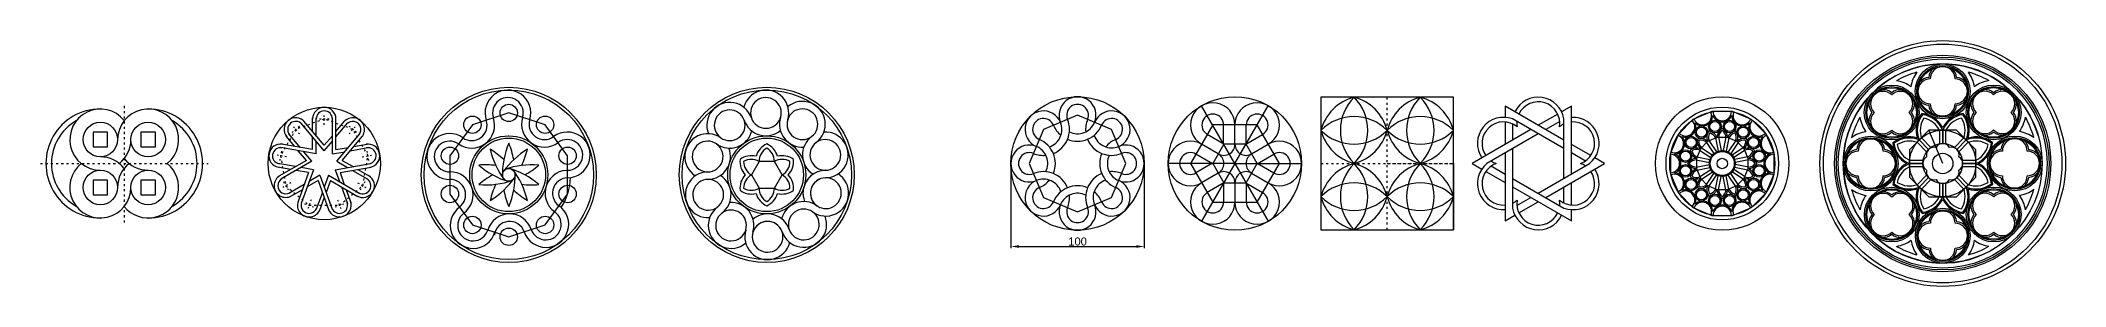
# Model space of a CAD drawing. Header units: millimetres. Extents: x 972 to 6943, y 1448 to 1632.
# Drawn here: x 5424 to 6943, y 1448 to 1632 of the extents above; entities that cross this region are included whole.
import ezdxf

# ---------------------------------------------------------------- set-up
doc = ezdxf.new("R2010")
doc.units = ezdxf.units.MM
doc.linetypes.add('ACAD_ISO03W100', pattern=[30, 12, -18])
doc.layers.add('contornos', color=7, linetype='Continuous', lineweight=30)
for name, color, linetype in [('cotas', 7, 'Continuous'), ('ejes', 7, 'ACAD_ISO03W100'), ('lineasAux', 7, 'Continuous')]:
    doc.layers.add(name, color=color, linetype=linetype)
doc.styles.get("Standard").update_dxf_attribs({"font": 'ARIAL.TTF'})
doc.dimstyles.new('Copia de ISO-25', dxfattribs={"dimtxt": 6, "dimasz": 6, "dimexe": 1.25, "dimexo": 0.625, "dimtad": 1, "dimtxsty": 'Standard', "dimcen": 6, "dimadec": 0, "dimazin": 0, "dimtfac": 1, "dimtmove": 0, "dimatfit": 3, "dimfxl": 1, "dimarcsym": 0})

# ---------------------------------------------------------------- blocks, each defined once
blk = doc.blocks.new('*D190')
at = {"layer": 'cotas', "color": 0, "lineweight": -2, "ltscale": 0.13}
for p, q in [((6151.8, 1539.4), (6151.8, 1476.7)), ((6251.8, 1539.4), (6251.8, 1476.7)), ((6157.8, 1477.9), (6245.8, 1477.9))]:
    blk.add_line(p, q, dxfattribs=at)
at = {"layer": 'cotas', "color": 0, "ltscale": 0.13}
for points in [[(6157.8, 1478.9), (6157.8, 1476.9), (6151.8, 1477.9)], [(6245.8, 1478.9), (6245.8, 1476.9), (6251.8, 1477.9)]]:
    blk.add_solid(points, dxfattribs=at)
at = {"layer": 'Defpoints', "color": 0, "ltscale": 0.13}
for p in [(6151.8, 1540.1), (6251.8, 1540.1), (6251.8, 1477.9)]:
    blk.add_point(p, dxfattribs=at)
at = {"layer": 'cotas', "color": 0, "ltscale": 0.13, "insert": (6201.8, 1481.6), "char_height": 6, "attachment_point": 5}
blk.add_mtext('100', dxfattribs=at)

msp = doc.modelspace()

# ---------------------------------------------------------------- linework, layer by layer
at = {"layer": 'contornos', "ltscale": 0.13}
for p, q in [((5636.874, 1549.498), (5619.533, 1570.164)), ((5636.874, 1553.682), (5621.594, 1571.893)), ((5628.123, 1564.112), (5628.123, 1574.27)), ((5630.812, 1560.907), (5630.812, 1574.27)), ((5642.937, 1547.291), (5642.937, 1574.27)), ((5645.626, 1550.497), (5645.626, 1574.27)), ((5645.626, 1564.112), (5652.155, 1571.893)), ((5645.626, 1559.928), (5654.216, 1570.164)), ((6311.304, 1554.501), (6311.304, 1568.934)), ((6319.833, 1554.501), (6319.833, 1568.934)), ((6328.363, 1554.501), (6328.363, 1568.934)), ((5630.812, 1547.291), (5604.244, 1551.976)), ((5628.123, 1550.497), (5604.711, 1554.625)), ((5614.714, 1552.861), (5608.185, 1560.642)), ((5618.835, 1552.134), (5610.245, 1562.371)), ((5623.466, 1542.431), (5617.404, 1549.656)), ((5628.123, 1550.497), (5628.123, 1559.928)), ((5630.812, 1547.291), (5630.812, 1556.722)), ((5636.874, 1553.682), (5642.937, 1560.907)), ((5636.874, 1549.498), (5642.937, 1556.722)), ((5645.626, 1550.497), (5654.914, 1552.134)), ((5646.162, 1541.704), (5663.503, 1562.371)), ((5650.283, 1542.431), (5665.564, 1560.642)), ((5656.345, 1549.656), (5669.505, 1551.976)), ((5659.035, 1552.861), (5669.038, 1554.625)), ((6307.333, 1547.284), (6294.833, 1554.501)), ((6311.598, 1554.671), (6299.098, 1561.887)), ((6328.069, 1554.671), (6340.569, 1561.887)), ((6332.333, 1547.284), (6344.833, 1554.501)), ((6668.215, 1550.117), (6676.659, 1544.476)), ((6669.488, 1552.023), (6677.932, 1546.381)), ((6673.364, 1555.898), (6679.005, 1547.454)), ((6675.269, 1557.171), (6680.91, 1548.727)), ((6680.332, 1559.268), (6682.313, 1549.308)), ((6682.579, 1559.715), (6684.56, 1549.755)), ((6688.059, 1559.715), (6686.078, 1549.755)), ((6690.307, 1559.268), (6688.326, 1549.308)), ((6695.37, 1557.171), (6689.728, 1548.727)), ((6697.275, 1555.898), (6691.633, 1547.454)), ((6701.15, 1552.023), (6692.707, 1546.381)), ((6702.423, 1550.117), (6693.98, 1544.476)), ((5611.675, 1535.623), (5601.671, 1537.387)), ((5615.298, 1537.716), (5602.138, 1540.036)), ((5623.466, 1542.431), (5602.878, 1530.545)), ((5627.587, 1541.704), (5604.223, 1528.215)), ((5625.083, 1533.259), (5615.796, 1534.897)), ((5628.707, 1535.351), (5619.419, 1536.989)), ((5628.707, 1535.351), (5619.48, 1510)), ((5627.587, 1541.704), (5621.525, 1548.929)), ((5642.937, 1547.291), (5652.224, 1548.929)), ((5645.042, 1535.351), (5671.61, 1540.036)), ((5645.042, 1535.351), (5648.267, 1526.489)), ((5646.162, 1541.704), (5654.329, 1536.989)), ((5648.666, 1533.259), (5672.077, 1537.387)), ((5650.283, 1542.431), (5658.45, 1537.716)), ((5657.953, 1534.897), (5669.526, 1528.215)), ((5662.074, 1535.623), (5670.871, 1530.545)), ((6303.069, 1539.897), (6290.569, 1547.114)), ((6303.069, 1540.237), (6290.569, 1533.02)), ((6336.598, 1539.897), (6349.098, 1547.114)), ((6336.598, 1540.237), (6349.098, 1533.02)), ((6483.656, 1540.067), (6483.656, 1490.401)), ((6665.671, 1542.807), (6675.631, 1540.826)), ((6665.671, 1537.327), (6675.631, 1539.308)), ((6666.118, 1545.054), (6676.078, 1543.073)), ((6666.118, 1535.079), (6676.078, 1537.06)), ((6668.215, 1530.016), (6676.659, 1535.658)), ((6702.423, 1530.016), (6693.98, 1535.658)), ((6704.52, 1545.054), (6694.561, 1543.073)), ((6704.52, 1535.079), (6694.561, 1537.06)), ((6704.967, 1542.807), (6695.008, 1540.826)), ((6704.967, 1537.327), (6695.008, 1539.308)), ((5621.858, 1524.397), (5610.285, 1517.715)), ((5620.426, 1520.465), (5611.63, 1515.386)), ((5625.083, 1533.259), (5616.952, 1510.92)), ((5632.218, 1527.272), (5624.05, 1522.557)), ((5633.649, 1531.205), (5625.481, 1526.489)), ((5632.218, 1527.272), (5640.348, 1504.933)), ((5633.649, 1531.205), (5642.876, 1505.853)), ((5640.1, 1531.205), (5636.874, 1522.342)), ((5641.531, 1527.272), (5638.306, 1518.41)), ((5640.1, 1531.205), (5663.464, 1517.715)), ((5641.531, 1527.272), (5662.119, 1515.386)), ((5648.666, 1533.259), (5651.891, 1524.397)), ((5649.699, 1522.557), (5654.269, 1510)), ((5653.323, 1520.465), (5656.797, 1510.92)), ((6307.333, 1532.85), (6294.833, 1525.633)), ((6307.333, 1532.85), (6294.833, 1525.633)), ((6311.598, 1525.463), (6299.098, 1518.246)), ((6311.304, 1525.633), (6311.304, 1511.199)), ((6319.833, 1525.633), (6319.833, 1511.199)), ((6328.069, 1525.463), (6340.569, 1518.246)), ((6328.363, 1525.633), (6328.363, 1511.199)), ((6332.333, 1532.85), (6344.833, 1525.633)), ((6669.488, 1528.111), (6677.932, 1533.753)), ((6673.364, 1524.236), (6679.005, 1532.679)), ((6675.269, 1522.963), (6680.91, 1531.406)), ((6680.332, 1520.866), (6682.313, 1530.825)), ((6682.579, 1520.419), (6684.56, 1530.378)), ((6688.059, 1520.419), (6686.078, 1530.378)), ((6690.307, 1520.866), (6688.326, 1530.825)), ((6695.37, 1522.963), (6689.728, 1531.406)), ((6697.275, 1524.236), (6691.633, 1532.679)), ((6701.15, 1528.111), (6692.707, 1533.753)), ((5635.443, 1518.41), (5630.873, 1505.853)), ((5636.874, 1514.478), (5633.4, 1504.933))]:
    msp.add_line(p, q, dxfattribs=at)
for points in [[(6483.656, 1490.401), (6483.656, 1589.732), (6384.325, 1589.732), (6384.325, 1490.401)], [(5474.369, 1552.56), (5474.369, 1563.418), (5463.51, 1563.418), (5463.51, 1552.56)], [(5510.213, 1552.56), (5510.213, 1563.418), (5499.355, 1563.418), (5499.355, 1552.56)], [(5957.144, 1531.556), (5962.924, 1521.545), (5974.483, 1521.545), (5980.263, 1531.556), (5974.483, 1541.567), (5962.924, 1541.567)], [(5474.369, 1516.715), (5474.369, 1527.574), (5463.51, 1527.574), (5463.51, 1516.715)], [(5510.213, 1516.715), (5510.213, 1527.574), (5499.355, 1527.574), (5499.355, 1516.715)]]:
    msp.add_lwpolyline(points, close=True, dxfattribs=at)
for points in [[(6566.579, 1557.629), (6522.5, 1583.078), (6522.5, 1574.61)], [(6572.165, 1532.18), (6572.165, 1583.078), (6564.832, 1578.844)], [(6541.746, 1565.516), (6497.667, 1540.067), (6505, 1535.833)], [(6522.5, 1571.171), (6522.5, 1554.404)], [(6566.579, 1551.179), (6528.086, 1573.402)], [(6528.086, 1569.68), (6528.086, 1557.629)], [(6561.853, 1577.124), (6547.332, 1568.741)], [(6563.354, 1571.541), (6552.919, 1565.516)], [(6566.579, 1528.955), (6566.579, 1573.402)], [(6547.332, 1562.291), (6508.84, 1540.067)], [(6528.086, 1551.179), (6528.086, 1506.731)], [(6586.685, 1546.021), (6572.165, 1554.404)], [(6507.979, 1534.113), (6522.5, 1525.73)], [(6512.064, 1538.205), (6522.5, 1532.18)], [(6522.5, 1547.953), (6522.5, 1497.055), (6529.833, 1501.289)], [(6547.332, 1517.843), (6585.825, 1540.067)], [(6552.919, 1514.618), (6596.998, 1540.067), (6589.664, 1544.301)], [(6582.601, 1541.928), (6572.165, 1547.953)], [(6528.086, 1528.955), (6566.579, 1506.731)], [(6528.086, 1522.504), (6572.165, 1497.055), (6572.165, 1505.523)], [(6566.579, 1510.454), (6566.579, 1522.504)], [(6572.165, 1508.963), (6572.165, 1525.73)], [(6531.31, 1508.593), (6541.746, 1514.618)], [(6532.812, 1503.009), (6547.332, 1511.393)]]:
    msp.add_lwpolyline(points, dxfattribs=at)
for centre, radius in [((5775.238, 1531.556), 65.612), ((5775.238, 1531.556), 63.522), ((5968.703, 1531.556), 65.612), ((5968.703, 1531.556), 63.522), ((5636.874, 1540.067), 42.076), ((5775.238, 1577.953), 6.517), ((6201.783, 1540.067), 50), ((6319.833, 1540.067), 50), ((6685.319, 1540.067), 50), ((6685.319, 1540.067), 42.204), ((6685.319, 1540.067), 39.452), ((5468.939, 1557.989), 12.935), ((5504.784, 1557.989), 12.935), ((5747.967, 1569.092), 6.517), ((5802.509, 1569.092), 6.517), ((6669.652, 1563.514), 4.743), ((6669.652, 1563.514), 3.799), ((6679.818, 1567.725), 4.743), ((6679.818, 1567.725), 3.799), ((6690.821, 1567.725), 4.743), ((6690.821, 1567.725), 3.799), ((6700.986, 1563.514), 4.743), ((6700.986, 1563.514), 3.799), ((5731.112, 1545.893), 6.517), ((5775.238, 1531.556), 29.255), ((5775.238, 1531.556), 27.56), ((5819.364, 1545.893), 6.517), ((5968.703, 1531.556), 29.255), ((5968.703, 1531.556), 27.56), ((6657.661, 1545.568), 4.743), ((6657.661, 1545.568), 3.799), ((6661.872, 1555.734), 4.743), ((6661.872, 1555.734), 3.799), ((6685.319, 1540.067), 9.718), ((6685.319, 1540.067), 9.016), ((6708.767, 1555.734), 4.743), ((6708.767, 1555.734), 3.799), ((6712.978, 1545.568), 4.743), ((6712.978, 1545.568), 3.799), ((5468.939, 1522.145), 12.935), ((5504.784, 1522.145), 12.935), ((5775.238, 1531.556), 4.795), ((6657.661, 1534.565), 4.743), ((6657.661, 1534.565), 3.799), ((6685.319, 1540.067), 3.885), ((6712.978, 1534.565), 4.743), ((6712.978, 1534.565), 3.799), ((5731.112, 1517.219), 6.517), ((5819.364, 1517.219), 6.517), ((6661.872, 1524.4), 4.743), ((6661.872, 1524.4), 3.799), ((6669.652, 1516.619), 4.743), ((6669.652, 1516.619), 3.799), ((6700.986, 1516.619), 4.743), ((6700.986, 1516.619), 3.799), ((6708.767, 1524.4), 4.743), ((6708.767, 1524.4), 3.799), ((6679.818, 1512.409), 4.743), ((6679.818, 1512.409), 3.799), ((6690.821, 1512.409), 4.743), ((6690.821, 1512.409), 3.799), ((5747.967, 1494.02), 6.517), ((5775.238, 1485.159), 6.517), ((5802.509, 1494.02), 6.517)]:
    msp.add_circle(centre, radius, dxfattribs=at)
for centre, radius, start, end in [((5774.601, 1577.948), 17.142, 342.786347, 198.786347), ((5968.067, 1577.948), 17.142, 342.786347, 165.54679), ((5968.067, 1577.948), 17.142, 342.786347, 165.54679), ((5468.939, 1540.067), 40.832, 89.99998, 270.00002), ((5468.939, 1557.989), 22.91, 38.52929, 270), ((5504.784, 1557.989), 22.91, 308.52929, 180), ((5504.784, 1540.067), 40.832, 269.99998, 90.00002), ((5636.874, 1573.391), 8.752, 0, 180), ((5636.874, 1573.391), 6.062, 0, 180), ((5774.601, 1577.948), 11.533, 342.786347, 198.786347), ((5940.92, 1568.714), 17.142, 18.786347, 201.54679), ((5940.92, 1568.714), 11.533, 18.786347, 234.786347), ((5968.067, 1577.948), 11.533, 342.786347, 198.786347), ((5968.067, 1577.948), 11.533, 342.786347, 198.786347), ((5995.457, 1569.462), 11.533, 306.786347, 162.786347), ((5995.457, 1569.462), 17.142, 306.786347, 129.54679), ((6176.213, 1565.637), 13.838, 22.5, 247.5), ((6201.783, 1576.228), 13.838, 337.5, 202.5), ((6201.783, 1576.228), 8.148, 337.5, 202.5), ((6227.354, 1565.637), 13.838, 292.5, 157.5), ((6303.167, 1568.934), 16.667, 0, 240), ((6336.5, 1568.934), 16.667, 300, 180), ((6418.247, 1555.81), 35.119, 105, 165), ((6433.991, 1564.899), 35.119, 135, 225), ((6384.325, 1564.899), 35.119, 315, 45), ((6400.068, 1555.81), 35.119, 15, 75), ((6467.913, 1555.81), 35.119, 105, 165), ((6483.656, 1564.899), 35.119, 135, 225), ((6433.991, 1564.899), 35.119, 315, 45), ((6449.734, 1555.81), 35.119, 15, 75), ((6547.332, 1570.225), 19.507, 9.373653, 153.778177), ((6547.332, 1570.225), 16.076, 350.283209, 154.586021), ((5468.939, 1540.067), 36.695, 119.6691, 240.3309), ((5504.784, 1540.067), 36.695, 299.6691, 60.3309), ((5615.454, 1565.595), 8.752, 40, 220), ((5615.454, 1565.595), 6.062, 40, 220), ((5658.295, 1565.595), 8.752, 320, 140), ((5658.295, 1565.595), 6.062, 320, 140), ((5747.454, 1568.714), 17.142, 234.786347, 18.786347), ((5747.454, 1568.714), 11.533, 234.786347, 18.786347), ((5801.991, 1569.462), 17.142, 162.786347, 306.786347), ((5801.991, 1569.462), 11.533, 162.786347, 306.786347), ((5940.92, 1568.714), 17.142, 234.786347, 345.54679), ((5940.92, 1568.714), 17.142, 234.786347, 345.54679), ((5940.92, 1568.714), 11.533, 234.786347, 18.786347), ((5940.92, 1568.714), 11.533, 234.786347, 18.786347), ((5968.067, 1577.948), 17.142, 198.643793, 198.786347), ((5968.067, 1577.948), 17.142, 198.643793, 198.786347), ((5968.067, 1577.948), 17.142, 198.786347, 309.54679), ((5968.067, 1577.948), 11.533, 198.786347, 342.786347), ((5940.92, 1568.714), 17.142, 18.671575, 18.786347), ((5940.92, 1568.714), 17.142, 18.671575, 18.786347), ((5995.457, 1569.462), 17.142, 162.786347, 273.54679), ((5995.457, 1569.462), 17.142, 162.786347, 273.54679), ((5995.457, 1569.462), 17.142, 162.643793, 162.786347), ((5995.457, 1569.462), 11.533, 162.786347, 306.786347), ((5995.457, 1569.462), 11.533, 162.786347, 306.786347), ((5968.067, 1577.948), 17.142, 342.671575, 342.786347), ((6176.213, 1565.637), 8.148, 22.5, 247.5), ((6176.213, 1565.637), 13.838, 288.726647, 22.5), ((6176.213, 1565.637), 19.529, 292.378681, 22.5), ((6201.783, 1576.228), 19.529, 202.5, 230.339533), ((6201.783, 1576.228), 19.529, 247.378681, 337.5), ((6201.783, 1576.228), 13.838, 243.726647, 337.5), ((6227.354, 1565.637), 19.529, 157.5, 185.339533), ((6227.354, 1565.637), 8.148, 292.5, 157.5), ((6303.167, 1568.934), 8.137, 0, 240), ((6336.5, 1568.934), 8.137, 300, 180), ((6409.158, 1540.067), 35.119, 45, 135), ((6409.158, 1589.732), 35.119, 225, 315), ((6418.247, 1573.989), 35.119, 195, 255), ((6400.068, 1573.989), 35.119, 285, 345), ((6458.823, 1540.067), 35.119, 45, 135), ((6458.823, 1589.732), 35.119, 225, 315), ((6467.913, 1573.989), 35.119, 195, 255), ((6449.734, 1573.989), 35.119, 285, 345), ((6521.214, 1555.146), 19.507, 69.373653, 213.778177), ((6521.214, 1555.146), 16.076, 50.283209, 214.586021), ((6547.332, 1570.225), 16.076, 175.305689, 189.716791), ((6573.45, 1555.146), 16.076, 115.305689, 129.716791), ((6573.45, 1555.146), 19.507, 309.373653, 93.778177), ((6573.45, 1555.146), 16.076, 290.283209, 94.586021), ((6657.849, 1567.537), 6.873, 225, 45), ((6657.849, 1567.537), 7.728, 247.5, 22.5), ((6670.452, 1575.959), 6.873, 202.5, 22.5), ((6670.452, 1575.959), 7.728, 225, 360), ((6685.319, 1578.916), 7.728, 202.5, 337.5), ((6685.319, 1578.916), 6.873, 180, 360), ((6689.183, 1559.491), 7.728, 120, 180), ((6689.183, 1559.491), 6.582, 125.946756, 180), ((6681.455, 1559.491), 7.728, 360, 60), ((6681.455, 1559.491), 6.582, 0, 54.053244), ((6700.186, 1575.959), 7.728, 180, 315), ((6700.186, 1575.959), 6.873, 157.5, 337.5), ((6712.79, 1567.537), 7.728, 157.5, 292.5), ((6712.79, 1567.537), 6.873, 135, 315), ((5468.939, 1557.989), 22.91, 308.52929, 0), ((5604.056, 1545.854), 8.752, 80, 260), ((5604.056, 1545.854), 6.062, 80, 260), ((5669.692, 1545.854), 8.752, 280, 100), ((5669.692, 1545.854), 6.062, 280, 100), ((5730.92, 1545.286), 17.142, 54.786347, 270.786347), ((5730.92, 1545.286), 11.533, 54.786347, 270.786347), ((5820.624, 1564.531), 60.895, 193.111356, 217.459933), ((5729.852, 1498.581), 60.895, 46.815929, 58.888644), ((5831.338, 1531.556), 60.895, 157.111356, 181.459933), ((5820.624, 1498.581), 60.895, 121.111356, 144), ((5774.601, 1577.948), 17.142, 270.786347, 272.128753), ((5719.138, 1531.556), 60.895, 10.815929, 22.888644), ((5729.852, 1564.531), 60.895, 334.815929, 346.888644), ((5819.163, 1546.498), 17.142, 270.786347, 126.786347), ((5819.163, 1546.498), 11.533, 270.786347, 126.786347), ((5924.385, 1545.286), 17.142, 54.786347, 237.54679), ((5924.385, 1545.286), 11.533, 54.786347, 270.786347), ((5924.385, 1545.286), 11.533, 270.786347, 54.786347), ((5924.385, 1545.286), 17.142, 270.786347, 21.54679), ((5940.92, 1568.714), 17.142, 234.643793, 234.786347), ((5924.385, 1545.286), 17.142, 54.671575, 54.786347), ((5974.483, 1541.567), 14.354, 113.744281, 164.220334), ((5974.483, 1541.567), 11.559, 120, 180), ((5968.067, 1577.948), 17.142, 270.786347, 272.128753), ((5962.924, 1541.567), 14.354, 15.779666, 66.255719), ((5962.924, 1541.567), 11.559, 0, 60), ((6012.628, 1546.498), 17.142, 126.786347, 237.54679), ((6012.628, 1546.498), 11.533, 126.786347, 270.786347), ((6012.628, 1546.498), 17.142, 126.643793, 126.786347), ((6012.628, 1546.498), 17.142, 126.643793, 126.786347), ((5995.457, 1569.462), 17.142, 306.671575, 306.786347), ((5995.457, 1569.462), 17.142, 306.671575, 306.786347), ((6012.628, 1546.498), 11.533, 270.786347, 126.786347), ((6012.628, 1546.498), 11.533, 270.786347, 126.786347), ((6012.628, 1546.498), 17.142, 270.786347, 93.54679), ((6012.628, 1546.498), 17.142, 270.786347, 93.54679), ((6165.622, 1540.067), 13.838, 67.5, 292.5), ((6165.622, 1540.067), 13.838, 333.726647, 67.5), ((6165.622, 1540.067), 19.529, 337.378681, 67.5), ((6227.354, 1565.637), 19.529, 202.378681, 292.5), ((6227.354, 1565.637), 13.838, 198.726647, 292.5), ((6237.945, 1540.067), 19.529, 112.5, 140.339533), ((6237.945, 1540.067), 13.838, 247.5, 112.5), ((6286.5, 1540.067), 16.667, 60, 300), ((6311.5, 1554.501), 8.333, 240, 0), ((6328.167, 1554.501), 8.333, 180, 300), ((6353.167, 1540.067), 16.667, 240, 120), ((6649.427, 1554.934), 6.873, 247.5, 67.5), ((6649.427, 1554.934), 7.728, 270, 45), ((6665.895, 1543.931), 7.728, 67.5, 127.5), ((6668.852, 1551.07), 7.728, 187.5, 247.5), ((6665.895, 1543.931), 6.582, 67.5, 121.553244), ((6668.852, 1551.07), 6.582, 193.446756, 247.5), ((6674.316, 1556.534), 7.728, 165, 225), ((6668.852, 1551.07), 7.728, 45, 105), ((6674.316, 1556.534), 6.582, 170.946756, 225), ((6668.852, 1551.07), 6.582, 45, 99.053244), ((6681.455, 1559.491), 7.728, 142.5, 202.5), ((6681.455, 1559.491), 6.582, 148.446756, 202.5), ((6674.316, 1556.534), 7.728, 22.5, 82.5), ((6674.316, 1556.534), 6.582, 22.5, 76.553244), ((6696.322, 1556.534), 7.728, 97.5, 157.5), ((6696.322, 1556.534), 6.582, 103.446756, 157.5), ((6689.183, 1559.491), 6.582, 337.5, 31.553244), ((6689.183, 1559.491), 7.728, 337.5, 37.5), ((6701.787, 1551.07), 7.728, 75, 135), ((6701.787, 1551.07), 6.582, 80.946756, 135), ((6696.322, 1556.534), 6.582, 315, 9.053244), ((6696.322, 1556.534), 7.728, 315, 15), ((6704.744, 1543.931), 7.728, 52.5, 112.5), ((6704.744, 1543.931), 6.582, 58.446756, 112.5), ((6701.787, 1551.07), 6.582, 292.5, 346.553244), ((6701.787, 1551.07), 7.728, 292.5, 352.5), ((6721.211, 1554.934), 7.728, 135, 270), ((6721.211, 1554.934), 6.873, 112.5, 292.5), ((5468.939, 1522.145), 22.91, 128.52929, 360), ((5468.939, 1522.145), 22.91, 38.52929, 90), ((5504.784, 1522.145), 22.91, 128.52929, 180), ((5504.784, 1557.989), 22.91, 218.52929, 270), ((5504.784, 1522.145), 22.91, 218.52929, 51.47071), ((5730.92, 1545.286), 17.142, 338.453001, 342.786347), ((5757.902, 1478.202), 60.895, 82.815929, 94.888644), ((5792.574, 1584.91), 60.895, 229.111356, 253.459933), ((5792.574, 1478.202), 60.895, 85.111356, 109.459933), ((5757.902, 1478.202), 60.895, 49.111356, 73.459933), ((5729.852, 1498.581), 60.895, 13.111356, 37.459933), ((5757.902, 1584.91), 60.895, 298.815929, 310.888644), ((5819.556, 1517.826), 17.142, 83.431941, 234.786347), ((5924.385, 1545.286), 17.142, 338.453001, 342.786347), ((5962.924, 1541.567), 14.354, 173.744281, 224.220334), ((5957.144, 1531.556), 14.354, 75.779666, 126.255719), ((5957.144, 1531.556), 11.559, 60, 120), ((5962.924, 1541.567), 11.559, 180, 240), ((5980.263, 1531.556), 11.559, 60, 120), ((5980.263, 1531.556), 14.354, 53.744281, 104.220334), ((5974.483, 1541.567), 11.559, 300, 0), ((5974.483, 1541.567), 14.354, 315.779666, 6.255719), ((6013.022, 1517.826), 17.142, 83.431941, 201.54679), ((6013.022, 1517.826), 17.142, 90.786347, 201.54679), ((6013.022, 1517.826), 17.142, 90.643793, 90.786347), ((6165.622, 1540.067), 8.148, 67.5, 292.5), ((6176.213, 1565.637), 19.529, 247.5, 275.339533), ((6176.213, 1514.497), 19.529, 22.378681, 112.5), ((6237.945, 1540.067), 19.529, 157.378681, 247.5), ((6237.945, 1540.067), 13.838, 153.726647, 247.5), ((6227.354, 1514.497), 19.529, 67.5, 95.339533), ((6237.945, 1540.067), 8.148, 247.5, 112.5), ((6286.5, 1540.067), 8.137, 60, 300), ((6303.167, 1540.067), 8.333, 300, 60), ((6311.5, 1525.633), 8.333, 0, 120), ((6328.167, 1525.633), 8.333, 60, 180), ((6336.5, 1540.067), 8.333, 120, 240), ((6353.167, 1540.067), 8.137, 240, 120), ((6418.247, 1506.145), 35.119, 105, 165), ((6433.991, 1515.234), 35.119, 135, 225), ((6384.325, 1515.234), 35.119, 315, 45), ((6400.068, 1506.145), 35.119, 15, 75), ((6467.913, 1506.145), 35.119, 105, 165), ((6483.656, 1515.234), 35.119, 135, 225), ((6433.991, 1515.234), 35.119, 315, 45), ((6449.734, 1506.145), 35.119, 15, 75), ((6521.214, 1524.988), 19.507, 129.373653, 273.778177), ((6521.214, 1524.988), 16.076, 110.283209, 274.586021), ((6521.214, 1555.146), 16.076, 235.305689, 249.716791), ((6573.45, 1524.988), 16.076, 230.283209, 34.586021), ((6573.45, 1524.988), 19.507, 249.373653, 33.778177), ((6573.45, 1524.988), 16.076, 55.305689, 69.716791), ((6646.47, 1540.067), 6.873, 270, 90), ((6646.47, 1540.067), 7.728, 292.5, 67.5), ((6665.895, 1536.203), 7.728, 90, 150), ((6665.895, 1543.931), 7.728, 210, 270), ((6665.895, 1536.203), 6.582, 90, 144.053244), ((6665.895, 1543.931), 6.582, 215.946756, 270), ((6668.852, 1529.064), 7.728, 112.5, 172.5), ((6668.852, 1529.064), 6.582, 112.5, 166.553244), ((6701.787, 1529.064), 6.582, 13.446756, 67.5), ((6704.744, 1536.203), 7.728, 30, 90), ((6704.744, 1536.203), 6.582, 35.946756, 90), ((6704.744, 1543.931), 7.728, 270, 330), ((6704.744, 1543.931), 6.582, 270, 324.053244), ((6701.787, 1529.064), 7.728, 7.5, 67.5), ((6724.168, 1540.067), 7.728, 112.5, 247.5), ((6724.168, 1540.067), 6.873, 90, 270), ((5608.015, 1523.405), 8.752, 120, 300), ((5608.015, 1523.405), 6.062, 120, 300), ((5665.734, 1523.405), 8.752, 240, 60), ((5665.734, 1523.405), 6.062, 240, 60), ((5731.313, 1516.614), 17.142, 306.786347, 90.786347), ((5731.313, 1516.614), 11.533, 306.786347, 90.786347), ((5792.574, 1478.202), 60.895, 118.815929, 130.888644), ((5757.902, 1584.91), 60.895, 265.111356, 289.459933), ((5729.852, 1564.531), 60.895, 301.111356, 325.459933), ((5820.624, 1498.581), 60.895, 154.815929, 166.888644), ((5831.338, 1531.556), 60.895, 190.815929, 202.888644), ((5719.138, 1531.556), 60.895, 337.111356, 1.459933), ((5820.624, 1564.531), 60.895, 226.815929, 238.888644), ((5792.574, 1584.91), 60.895, 262.815929, 274.888644), ((5819.556, 1517.826), 11.533, 79.92573, 234.786347), ((5775.238, 1531.556), 46.397, 328.077534, 357.495161), ((5924.779, 1516.614), 17.142, 90.786347, 273.54679), ((5924.779, 1516.614), 11.533, 90.786347, 306.786347), ((5924.779, 1516.614), 17.142, 90.671575, 90.786347), ((5924.385, 1545.286), 17.142, 270.643793, 270.786347), ((5924.779, 1516.614), 11.533, 306.786347, 90.786347), ((5924.779, 1516.614), 17.142, 306.786347, 57.54679), ((5962.924, 1521.545), 14.354, 135.779666, 186.255719), ((5957.144, 1531.556), 14.354, 233.744281, 284.220334), ((5962.924, 1521.545), 11.559, 120, 180), ((5957.144, 1531.556), 11.559, 240, 300), ((5974.483, 1521.545), 11.559, 180, 240), ((5962.924, 1521.545), 11.559, 300, 0), ((5980.263, 1531.556), 11.559, 240, 300), ((5980.263, 1531.556), 14.354, 255.779666, 306.255719), ((5974.483, 1521.545), 11.559, 0, 60), ((5974.483, 1521.545), 14.354, 353.744281, 44.220334), ((6013.022, 1517.826), 11.533, 79.92573, 234.786347), ((6013.022, 1517.826), 11.533, 90.786347, 234.786347), ((6013.022, 1517.826), 17.142, 234.786347, 57.54679), ((6013.022, 1517.826), 11.533, 234.786347, 90.786347), ((6012.628, 1546.498), 17.142, 270.671575, 270.786347), ((5968.703, 1531.556), 46.397, 357.065112, 357.495161), ((6176.213, 1514.497), 13.838, 112.5, 337.5), ((6176.213, 1514.497), 8.148, 112.5, 337.5), ((6176.213, 1514.497), 13.838, 18.726647, 112.5), ((6165.622, 1540.067), 19.529, 292.5, 320.339533), ((6201.783, 1503.905), 19.529, 67.378681, 157.5), ((6227.354, 1514.497), 19.529, 112.378681, 202.5), ((6227.354, 1514.497), 13.838, 108.726647, 202.5), ((6201.783, 1503.905), 19.529, 22.5, 50.339533), ((6227.354, 1514.497), 13.838, 202.5, 67.5), ((6227.354, 1514.497), 8.148, 202.5, 67.5), ((6303.167, 1511.199), 16.667, 120, 0), ((6336.5, 1511.199), 16.667, 180, 60), ((6409.158, 1490.401), 35.119, 45, 135), ((6458.823, 1490.401), 35.119, 45, 135), ((6649.427, 1525.2), 6.873, 292.5, 112.5), ((6649.427, 1525.2), 7.728, 315, 90), ((6657.849, 1512.596), 6.873, 315, 135), ((6657.849, 1512.596), 7.728, 337.5, 112.5), ((6665.895, 1536.203), 7.728, 232.5, 292.5), ((6665.895, 1536.203), 6.582, 238.446756, 292.5), ((6674.316, 1523.599), 7.728, 135, 195), ((6668.852, 1529.064), 7.728, 255, 315), ((6674.316, 1523.599), 6.582, 135, 189.053244), ((6668.852, 1529.064), 6.582, 260.946756, 315), ((6681.455, 1520.642), 7.728, 157.5, 217.5), ((6681.455, 1520.642), 6.582, 157.5, 211.553244), ((6674.316, 1523.599), 7.728, 277.5, 337.5), ((6674.316, 1523.599), 6.582, 283.446756, 337.5), ((6689.183, 1520.642), 7.728, 180, 240), ((6689.183, 1520.642), 6.582, 180, 234.053244), ((6681.455, 1520.642), 7.728, 300, 0), ((6681.455, 1520.642), 6.582, 305.946756, 0), ((6696.322, 1523.599), 7.728, 202.5, 262.5), ((6696.322, 1523.599), 6.582, 202.5, 256.553244), ((6689.183, 1520.642), 6.582, 328.446756, 22.5), ((6689.183, 1520.642), 7.728, 322.5, 22.5), ((6701.787, 1529.064), 7.728, 225, 285), ((6701.787, 1529.064), 6.582, 225, 279.053244), ((6696.322, 1523.599), 6.582, 350.946756, 45), ((6704.744, 1536.203), 7.728, 247.5, 307.5), ((6696.322, 1523.599), 7.728, 345, 45), ((6704.744, 1536.203), 6.582, 247.5, 301.553244), ((6712.79, 1512.596), 7.728, 67.5, 202.5), ((6712.79, 1512.596), 6.873, 45, 225), ((6721.211, 1525.2), 7.728, 90, 225), ((6721.211, 1525.2), 6.873, 67.5, 247.5), ((5625.477, 1508.752), 8.752, 160, 340), ((5625.477, 1508.752), 6.062, 160, 340), ((5648.272, 1508.752), 8.752, 200, 20), ((5648.272, 1508.752), 6.062, 200, 20), ((5748.484, 1493.65), 17.142, 126.786347, 342.786347), ((5803.022, 1494.398), 17.142, 198.786347, 54.786347), ((5803.022, 1494.398), 11.533, 198.786347, 54.786347), ((5941.95, 1493.65), 17.142, 126.786347, 309.54679), ((5941.95, 1493.65), 17.142, 126.786347, 309.54679), ((5941.95, 1493.65), 17.142, 126.671575, 126.786347), ((5941.95, 1493.65), 11.533, 342.786347, 126.786347), ((5941.95, 1493.65), 17.142, 342.786347, 93.54679), ((5974.483, 1521.545), 14.354, 195.779666, 246.255719), ((5962.924, 1521.545), 14.354, 293.744281, 344.220334), ((5996.487, 1494.398), 17.142, 54.786347, 165.54679), ((5996.487, 1494.398), 11.533, 54.786347, 198.786347), ((5996.487, 1494.398), 11.533, 198.786347, 54.786347), ((5996.487, 1494.398), 11.533, 198.786347, 54.786347), ((6013.022, 1517.826), 17.142, 234.671575, 234.786347), ((6013.022, 1517.826), 17.142, 234.671575, 234.786347), ((5996.487, 1494.398), 17.142, 47.431941, 54.786347), ((5996.487, 1494.398), 17.142, 47.431941, 54.786347), ((5968.703, 1531.556), 46.397, 328.077534, 328.507583), ((6201.783, 1503.905), 13.838, 157.5, 22.5), ((6201.783, 1503.905), 13.838, 63.726647, 157.5), ((6201.783, 1503.905), 8.148, 157.5, 22.5), ((6176.213, 1514.497), 19.529, 337.5, 5.339533), ((6303.167, 1511.199), 8.137, 120, 0), ((6336.5, 1511.199), 8.137, 180, 60), ((6409.158, 1540.067), 35.119, 225, 315), ((6418.247, 1524.324), 35.119, 195, 255), ((6400.068, 1524.324), 35.119, 285, 345), ((6458.823, 1540.067), 35.119, 225, 315), ((6467.913, 1524.324), 35.119, 195, 255), ((6449.734, 1524.324), 35.119, 285, 345), ((6521.214, 1524.988), 16.076, 295.305689, 309.716791), ((6547.332, 1509.908), 19.507, 189.373653, 333.778177), ((6547.332, 1509.908), 16.076, 170.283209, 334.586021), ((6547.332, 1509.908), 16.076, 355.305689, 9.716791), ((6670.452, 1504.175), 6.873, 337.5, 157.5), ((6670.452, 1504.175), 7.728, 0, 135), ((6685.319, 1501.218), 7.728, 22.5, 157.5), ((6685.319, 1501.218), 6.873, 360, 180), ((6700.186, 1504.175), 7.728, 45, 180), ((6700.186, 1504.175), 6.873, 22.5, 202.5), ((5748.484, 1493.65), 11.533, 126.786347, 342.786347), ((5775.875, 1485.164), 17.142, 18.786347, 162.786347), ((5775.875, 1485.164), 11.533, 18.786347, 173.646965), ((5941.95, 1493.65), 11.533, 126.786347, 342.786347), ((5941.95, 1493.65), 11.533, 126.786347, 342.786347), ((5924.779, 1516.614), 17.142, 306.643793, 306.786347), ((5969.34, 1485.164), 17.142, 162.786347, 345.54679), ((5969.34, 1485.164), 17.142, 162.671575, 162.786347), ((5969.34, 1485.164), 17.142, 162.671575, 162.786347), ((5969.34, 1485.164), 11.533, 162.786347, 18.786347), ((5969.34, 1485.164), 11.533, 18.786347, 173.646965), ((5941.95, 1493.65), 17.142, 342.643793, 342.786347), ((5941.95, 1493.65), 17.142, 342.643793, 342.786347), ((5969.34, 1485.164), 11.533, 18.786347, 162.786347), ((5969.34, 1485.164), 17.142, 18.786347, 129.54679), ((5969.34, 1485.164), 17.142, 18.786347, 129.54679), ((5996.487, 1494.398), 17.142, 198.671575, 198.786347), ((5996.487, 1494.398), 17.142, 198.786347, 21.54679), ((5996.487, 1494.398), 17.142, 198.786347, 21.54679), ((5969.34, 1485.164), 17.142, 18.643793, 18.786347)]:
    msp.add_arc(centre, radius, start, end, dxfattribs=at)
at = {"layer": 'cotas', "ltscale": 0.13}
for p, q in [((6850.606, 1540.067), (6840.27, 1565.018)), ((6848.304, 1564.545), (6848.304, 1554.822)), ((6850.606, 1555), (6850.606, 1565.018)), ((6850.606, 1565.018), (6850.606, 1555)), ((6852.907, 1554.822), (6852.907, 1564.545)), ((6831.67, 1555.749), (6838.545, 1548.873)), ((6832.962, 1557.71), (6840.046, 1550.626)), ((6840.046, 1550.626), (6832.962, 1557.71)), ((6841.799, 1552.127), (6834.924, 1559.003)), ((6866.287, 1559.003), (6859.412, 1552.127)), ((6868.249, 1557.71), (6861.165, 1550.626)), ((6861.165, 1550.626), (6868.249, 1557.71)), ((6862.666, 1548.873), (6869.542, 1555.749)), ((6825.654, 1540.067), (6835.672, 1540.067)), ((6835.672, 1540.067), (6825.654, 1540.067)), ((6835.851, 1542.368), (6826.127, 1542.368)), ((6826.127, 1537.766), (6835.851, 1537.766)), ((6875.084, 1542.368), (6865.361, 1542.368)), ((6865.361, 1537.766), (6875.084, 1537.766)), ((6875.557, 1540.067), (6865.539, 1540.067)), ((6865.539, 1540.067), (6875.557, 1540.067)), ((6838.545, 1531.261), (6831.67, 1524.385)), ((6832.962, 1522.423), (6840.046, 1529.507)), ((6840.046, 1529.507), (6832.962, 1522.423)), ((6834.924, 1521.131), (6841.799, 1528.006)), ((6848.304, 1525.312), (6848.304, 1515.588)), ((6850.606, 1515.115), (6850.606, 1525.133)), ((6850.606, 1525.133), (6850.606, 1515.115)), ((6852.907, 1515.588), (6852.907, 1525.312)), ((6859.412, 1528.006), (6866.287, 1521.131)), ((6868.249, 1522.423), (6861.165, 1529.507)), ((6861.165, 1529.507), (6868.249, 1522.423)), ((6869.542, 1524.385), (6862.666, 1531.261))]:
    msp.add_line(p, q, dxfattribs=at)
for centre, radius in [((6850.606, 1540.067), 92.097), ((6850.606, 1540.067), 89.419), ((6850.606, 1540.067), 81.131), ((6850.606, 1540.067), 79.759), ((6850.606, 1540.067), 78.303), ((6850.606, 1540.067), 78.303), ((6850.606, 1540.067), 74.594), ((6850.562, 1594.122), 20.539), ((6850.562, 1594.122), 19.394), ((6850.562, 1594.122), 19.394), ((6850.562, 1594.122), 18.584), ((6812.351, 1578.259), 20.539), ((6812.351, 1578.259), 19.394), ((6812.351, 1578.259), 19.394), ((6812.351, 1578.259), 18.584), ((6888.798, 1578.321), 20.539), ((6888.798, 1578.321), 19.394), ((6888.798, 1578.321), 19.394), ((6888.798, 1578.321), 18.584), ((6850.606, 1540.067), 24.952), ((6796.55, 1540.023), 20.539), ((6796.55, 1540.023), 19.394), ((6796.55, 1540.023), 19.394), ((6796.55, 1540.023), 18.584), ((6850.606, 1540.067), 14.933), ((6904.661, 1540.111), 20.539), ((6904.661, 1540.111), 19.394), ((6904.661, 1540.111), 19.394), ((6904.661, 1540.111), 18.584), ((6850.606, 1540.067), 7.648), ((6812.414, 1501.813), 20.539), ((6812.414, 1501.813), 19.394), ((6812.414, 1501.813), 19.394), ((6812.414, 1501.813), 18.584), ((6888.86, 1501.875), 20.539), ((6888.86, 1501.875), 19.394), ((6888.86, 1501.875), 19.394), ((6888.86, 1501.875), 18.584), ((6850.649, 1486.011), 20.539), ((6850.649, 1486.011), 19.394), ((6850.649, 1486.011), 19.394), ((6850.649, 1486.011), 18.584)]:
    msp.add_circle(centre, radius, dxfattribs=at)
for centre, radius, start, end in [((6850.606, 1540.067), 74.594, 15.84545, 299.247579), ((6850.562, 1603.414), 10.527, 130.74229, 173.621922), ((6850.562, 1603.414), 9.292, 0, 180), ((6850.562, 1603.414), 10.527, 6.378078, 49.25771), ((6805.781, 1584.829), 10.527, 51.378078, 94.25771), ((6818.922, 1584.829), 10.527, 85.74229, 128.621922), ((6850.606, 1540.067), 71.062, 105.84545, 119.247579), ((6850.606, 1540.067), 71.062, 105.84545, 119.247579), ((6812.351, 1578.259), 24.071, 53.30092, 81.556652), ((6812.351, 1578.259), 24.071, 53.30092, 81.556652), ((6850.562, 1594.122), 24.071, 143.536377, 171.79211), ((6850.562, 1594.122), 24.071, 143.536377, 171.79211), ((6841.27, 1594.122), 9.292, 90, 270), ((6841.27, 1594.122), 10.527, 96.378078, 139.25771), ((6859.854, 1594.122), 9.292, 270, 90), ((6859.854, 1594.122), 10.527, 40.74229, 83.621922), ((6850.562, 1594.122), 24.071, 8.30092, 36.556652), ((6850.606, 1540.067), 71.062, 60.84545, 74.247579), ((6850.562, 1594.122), 24.071, 8.30092, 36.556652), ((6850.606, 1540.067), 71.062, 60.84545, 74.247579), ((6888.798, 1578.321), 24.071, 98.536377, 126.79211), ((6888.798, 1578.321), 24.071, 98.536377, 126.79211), ((6882.227, 1584.891), 10.527, 51.378078, 94.25771), ((6895.368, 1584.891), 10.527, 85.74229, 128.621922), ((6805.781, 1584.829), 10.527, 175.74229, 218.621922), ((6805.781, 1584.829), 9.292, 45, 225), ((6818.922, 1584.829), 9.292, 315, 135), ((6818.922, 1584.829), 10.527, 321.378078, 4.25771), ((6841.27, 1594.122), 10.527, 220.74229, 263.621922), ((6850.562, 1584.83), 10.527, 186.378078, 229.25771), ((6850.562, 1584.83), 9.292, 180, 0), ((6850.562, 1584.83), 10.527, 310.74229, 353.621922), ((6859.854, 1594.122), 10.527, 276.378078, 319.25771), ((6882.227, 1584.891), 10.527, 175.74229, 218.621922), ((6882.227, 1584.891), 9.292, 45, 225), ((6895.368, 1584.891), 9.292, 315, 135), ((6895.368, 1584.891), 10.527, 321.378078, 4.25771), ((6850.606, 1540.067), 74.594, 150.84545, 164.247579), ((6850.606, 1540.067), 71.062, 150.84545, 164.247579), ((6812.351, 1578.259), 24.071, 188.536377, 216.79211), ((6805.781, 1571.688), 10.527, 141.378078, 184.25771), ((6805.781, 1571.688), 9.292, 135, 315), ((6818.922, 1571.688), 9.292, 225, 45), ((6818.922, 1571.688), 10.527, 355.74229, 38.621922), ((6850.885, 1565.055), 20.194, 142.095771, 197.203716), ((6850.606, 1565.018), 19.097, 142.5, 202.5), ((6850.606, 1565.018), 16.796, 147.14582, 200.986662), ((6833.159, 1557.862), 19.682, 27.556415, 84.776914), ((6832.962, 1557.71), 19.097, 22.5, 82.5), ((6832.962, 1557.71), 16.796, 24.013338, 77.85418), ((6868.249, 1557.71), 19.097, 97.5, 157.5), ((6868.473, 1557.538), 20.194, 97.095771, 152.203716), ((6868.249, 1557.71), 16.796, 102.14582, 155.986662), ((6850.606, 1565.018), 16.796, 339.013338, 32.85418), ((6850.606, 1565.018), 19.097, 337.5, 37.5), ((6850.852, 1564.986), 19.682, 342.556415, 39.776914), ((6882.227, 1571.75), 10.527, 141.378078, 184.25771), ((6882.227, 1571.75), 9.292, 135, 315), ((6895.368, 1571.75), 9.292, 225, 45), ((6895.368, 1571.75), 10.527, 355.74229, 38.621922), ((6888.798, 1578.321), 24.071, 323.30092, 351.556652), ((6888.798, 1578.321), 24.071, 323.30092, 351.556652), ((6850.606, 1540.067), 71.062, 15.84545, 29.247579), ((6850.606, 1540.067), 71.062, 15.84545, 29.247579), ((6787.258, 1540.023), 9.292, 90, 270), ((6787.258, 1540.023), 10.527, 96.378078, 139.25771), ((6796.55, 1540.023), 24.071, 98.30092, 126.556652), ((6796.55, 1549.315), 10.527, 130.74229, 173.621922), ((6796.55, 1549.315), 9.292, 0, 180), ((6796.55, 1549.315), 10.527, 6.378078, 49.25771), ((6805.781, 1571.688), 10.527, 265.74229, 308.621922), ((6805.842, 1540.023), 9.292, 270, 90), ((6805.842, 1540.023), 10.527, 40.74229, 83.621922), ((6818.922, 1571.688), 10.527, 231.378078, 274.25771), ((6825.687, 1540.313), 19.682, 72.556415, 129.776914), ((6833.134, 1557.934), 20.194, 187.095771, 242.203716), ((6825.654, 1540.067), 19.097, 67.5, 127.5), ((6832.962, 1557.71), 19.097, 187.5, 247.5), ((6825.654, 1540.067), 16.796, 69.013338, 122.85418), ((6832.962, 1557.71), 16.796, 192.14582, 245.986662), ((6844.118, 1546.554), 5.759, 74.938386, 195.061614), ((6850.606, 1549.241), 5.759, 29.938386, 150.061614), ((6857.093, 1546.554), 5.759, 344.938386, 105.061614), ((6875.557, 1540.067), 19.097, 52.5, 112.5), ((6875.557, 1540.067), 16.796, 57.14582, 110.986662), ((6875.594, 1539.787), 20.194, 52.095771, 107.203716), ((6868.249, 1557.71), 16.796, 294.013338, 347.85418), ((6868.249, 1557.71), 19.097, 292.5, 352.5), ((6868.4, 1557.513), 19.682, 297.556415, 354.776914), ((6882.227, 1571.75), 10.527, 265.74229, 308.621922), ((6895.369, 1540.111), 9.292, 90, 270), ((6895.369, 1540.111), 10.527, 96.378078, 139.25771), ((6895.368, 1571.75), 10.527, 231.378078, 274.25771), ((6904.661, 1549.403), 10.527, 130.74229, 173.621922), ((6904.661, 1549.403), 9.292, 0, 180), ((6904.661, 1540.111), 24.071, 53.536377, 81.79211), ((6904.661, 1540.111), 24.071, 53.536377, 81.79211), ((6904.661, 1549.403), 10.527, 6.378078, 49.25771), ((6913.953, 1540.111), 9.292, 270, 90), ((6913.953, 1540.111), 10.527, 40.74229, 83.621922), ((6832.811, 1522.621), 19.682, 117.556415, 174.776914), ((6832.962, 1522.423), 19.097, 112.5, 172.5), ((6832.962, 1522.423), 16.796, 114.013338, 167.85418), ((6841.431, 1540.067), 5.759, 119.938386, 240.061614), ((6844.118, 1533.58), 5.759, 164.938386, 285.061614), ((6857.093, 1533.58), 5.759, 254.938386, 15.061614), ((6859.78, 1540.067), 5.759, 299.938386, 60.061614), ((6868.249, 1522.423), 16.796, 12.14582, 65.986662), ((6868.249, 1522.423), 19.097, 7.5, 67.5), ((6868.077, 1522.2), 20.194, 7.095771, 62.203716), ((6787.258, 1540.023), 10.527, 220.74229, 263.621922), ((6796.55, 1540.023), 24.071, 233.536377, 261.79211), ((6850.606, 1540.067), 71.062, 195.84545, 209.247579), ((6796.55, 1530.731), 10.527, 186.378078, 229.25771), ((6796.55, 1530.731), 9.292, 180, 0), ((6796.55, 1530.731), 10.527, 310.74229, 353.621922), ((6805.843, 1508.383), 10.527, 51.378078, 94.25771), ((6805.842, 1540.023), 10.527, 276.378078, 319.25771), ((6818.984, 1508.383), 10.527, 85.74229, 128.621922), ((6825.617, 1540.347), 20.194, 232.095771, 287.203716), ((6825.654, 1540.067), 19.097, 232.5, 292.5), ((6825.654, 1540.067), 16.796, 237.14582, 290.986662), ((6850.359, 1515.148), 19.682, 162.556415, 219.776914), ((6850.606, 1515.115), 19.097, 157.5, 217.5), ((6850.606, 1515.115), 16.796, 159.013338, 212.85418), ((6850.606, 1530.893), 5.759, 209.938386, 330.061614), ((6850.606, 1515.115), 16.796, 327.14582, 20.986662), ((6850.606, 1515.115), 19.097, 322.5, 22.5), ((6850.326, 1515.078), 20.194, 322.095771, 17.203716), ((6875.557, 1540.067), 19.097, 247.5, 307.5), ((6875.557, 1540.067), 16.796, 249.013338, 302.85418), ((6875.525, 1539.82), 19.682, 252.556415, 309.776914), ((6882.289, 1508.445), 10.527, 51.378078, 94.25771), ((6895.369, 1540.111), 10.527, 220.74229, 263.621922), ((6895.43, 1508.445), 10.527, 85.74229, 128.621922), ((6904.661, 1530.819), 10.527, 186.378078, 229.25771), ((6904.661, 1530.819), 9.292, 180, 0), ((6904.661, 1540.111), 24.071, 278.30092, 306.556652), ((6904.661, 1540.111), 24.071, 278.30092, 306.556652), ((6904.661, 1530.819), 10.527, 310.74229, 353.621922), ((6850.606, 1540.067), 71.062, 330.84545, 344.247579), ((6850.606, 1540.067), 71.062, 330.84545, 344.247579), ((6913.953, 1540.111), 10.527, 276.378078, 319.25771), ((6812.414, 1501.813), 24.071, 143.30092, 171.556652), ((6805.843, 1508.383), 10.527, 175.74229, 218.621922), ((6805.843, 1508.383), 9.292, 45, 225), ((6818.984, 1508.383), 9.292, 315, 135), ((6818.984, 1508.383), 10.527, 321.378078, 4.25771), ((6832.738, 1522.595), 20.194, 277.095771, 332.203716), ((6832.962, 1522.423), 19.097, 277.5, 337.5), ((6832.962, 1522.423), 16.796, 282.14582, 335.986662), ((6850.649, 1495.303), 9.292, 0, 180), ((6868.052, 1522.272), 19.682, 207.556415, 264.776914), ((6868.249, 1522.423), 19.097, 202.5, 262.5), ((6868.249, 1522.423), 16.796, 204.013338, 257.85418), ((6882.289, 1508.445), 10.527, 175.74229, 218.621922), ((6882.289, 1508.445), 9.292, 45, 225), ((6895.43, 1508.445), 9.292, 315, 135), ((6895.43, 1508.445), 10.527, 321.378078, 4.25771), ((6888.86, 1501.875), 24.071, 8.536377, 36.79211), ((6888.86, 1501.875), 24.071, 8.536377, 36.79211), ((6805.843, 1495.242), 10.527, 141.378078, 184.25771), ((6805.843, 1495.242), 9.292, 135, 315), ((6818.984, 1495.242), 9.292, 225, 45), ((6818.984, 1495.242), 10.527, 355.74229, 38.621922), ((6841.357, 1486.011), 9.292, 90, 270), ((6841.357, 1486.011), 10.527, 96.378078, 139.25771), ((6850.649, 1495.303), 10.527, 130.74229, 173.621922), ((6850.649, 1495.303), 10.527, 6.378078, 49.25771), ((6859.942, 1486.011), 9.292, 270, 90), ((6859.942, 1486.011), 10.527, 40.74229, 83.621922), ((6882.289, 1495.304), 10.527, 141.378078, 184.25771), ((6882.289, 1495.304), 9.292, 135, 315), ((6895.43, 1495.304), 9.292, 225, 45), ((6895.43, 1495.304), 10.527, 355.74229, 38.621922), ((6805.843, 1495.242), 10.527, 265.74229, 308.621922), ((6818.984, 1495.242), 10.527, 231.378078, 274.25771), ((6812.414, 1501.813), 24.071, 278.536377, 306.79211), ((6812.414, 1501.813), 24.071, 278.536377, 306.79211), ((6850.606, 1540.067), 71.062, 240.84545, 254.247579), ((6850.606, 1540.067), 71.062, 240.84545, 254.247579), ((6850.649, 1486.011), 24.071, 188.30092, 216.556652), ((6850.649, 1486.011), 24.071, 188.30092, 216.556652), ((6841.357, 1486.011), 10.527, 220.74229, 263.621922), ((6850.649, 1476.719), 10.527, 186.378078, 229.25771), ((6850.649, 1476.719), 9.292, 180, 0), ((6850.649, 1476.719), 10.527, 310.74229, 353.621922), ((6859.942, 1486.011), 10.527, 276.378078, 319.25771), ((6850.649, 1486.011), 24.071, 323.536377, 351.79211), ((6850.649, 1486.011), 24.071, 323.536377, 351.79211), ((6850.606, 1540.067), 71.062, 285.84545, 299.247579), ((6850.606, 1540.067), 71.062, 285.84545, 299.247579), ((6888.86, 1501.875), 24.071, 233.30092, 261.556652), ((6888.86, 1501.875), 24.071, 233.30092, 261.556652), ((6882.289, 1495.304), 10.527, 265.74229, 308.621922), ((6895.43, 1495.304), 10.527, 231.378078, 274.25771)]:
    msp.add_arc(centre, radius, start, end, dxfattribs=at)
at = {"layer": 'ejes', "ltscale": 0.13}
for p, q in [((5486.862, 1583.19), (5486.862, 1495.802)), ((6433.991, 1490.401), (6433.991, 1589.732)), ((5424.049, 1540.067), (5549.867, 1540.067)), ((6384.325, 1540.067), (6483.656, 1540.067)), ((6384.325, 1540.067), (6433.991, 1540.067)), ((6433.991, 1540.067), (6483.656, 1540.067))]:
    msp.add_line(p, q, dxfattribs=at)
at = {"layer": 'ejes', "ltscale": 0.1}
for p, q in [((5618.167, 1567.871), (5612.741, 1563.318)), ((5618.306, 1562.196), (5613.753, 1567.622)), ((5640.416, 1573.391), (5633.333, 1573.391)), ((5636.874, 1568.955), (5636.874, 1576.038)), ((5655.443, 1562.196), (5659.996, 1567.622)), ((5661.008, 1563.318), (5655.582, 1567.871)), ((5604.671, 1549.341), (5603.441, 1542.366)), ((5670.307, 1542.366), (5669.078, 1549.341)), ((5608.425, 1545.083), (5601.45, 1546.313)), ((5665.324, 1545.083), (5672.299, 1546.313)), ((5611.857, 1525.623), (5605.723, 1522.081)), ((5606.244, 1526.472), (5609.785, 1520.338)), ((5661.892, 1525.623), (5668.026, 1522.081)), ((5663.963, 1520.338), (5667.505, 1526.472)), ((5622.149, 1509.963), (5628.805, 1507.541)), ((5626.994, 1512.921), (5624.572, 1506.265)), ((5644.944, 1507.541), (5651.6, 1509.963)), ((5646.755, 1512.921), (5649.177, 1506.265))]:
    msp.add_line(p, q, dxfattribs=at)
at = {"layer": 'ejes', "ltscale": 0.13}
msp.add_lwpolyline([(5636.874, 1573.391), (5615.454, 1565.595), (5604.056, 1545.854), (5608.015, 1523.405), (5625.477, 1508.752), (5648.272, 1508.752), (5665.734, 1523.405), (5669.692, 1545.854), (5658.295, 1565.595)], close=True, dxfattribs=at)
at = {"layer": 'lineasAux', "ltscale": 0.13}
for q in [(6294.833, 1583.368), (6344.833, 1583.368), (6269.833, 1540.067), (6294.833, 1496.766), (6344.833, 1496.766), (6369.833, 1540.067)]:
    msp.add_line((6319.833, 1540.067), q, dxfattribs=at)
for points in [[(5775.238, 1577.953), (5747.967, 1569.092), (5731.112, 1545.893), (5731.112, 1517.219), (5747.967, 1494.02), (5775.238, 1485.159), (5802.509, 1494.02), (5819.364, 1517.219), (5819.364, 1545.893), (5802.509, 1569.092)], [(6165.622, 1540.067), (6176.213, 1514.497), (6201.783, 1503.905), (6227.354, 1514.497), (6237.945, 1540.067), (6227.354, 1565.637), (6201.783, 1576.228), (6176.213, 1565.637)], [(6286.5, 1540.067), (6303.167, 1511.199), (6336.5, 1511.199), (6353.167, 1540.067), (6336.5, 1568.934), (6303.167, 1568.934)], [(6663.313, 1573.002), (6652.385, 1562.073), (6646.47, 1547.794), (6646.47, 1532.339), (6652.385, 1518.061), (6663.313, 1507.132), (6677.592, 1501.218), (6693.047, 1501.218), (6707.326, 1507.132), (6718.254, 1518.061), (6724.168, 1532.339), (6724.168, 1547.794), (6718.254, 1562.073), (6707.326, 1573.002), (6693.047, 1578.916), (6677.592, 1578.916)], [(6840.27, 1565.018), (6825.654, 1550.402), (6825.654, 1529.732), (6840.27, 1515.115), (6860.941, 1515.115), (6875.557, 1529.732), (6875.557, 1550.402), (6860.941, 1565.018)], [(6303.167, 1540.067), (6311.5, 1525.633), (6328.167, 1525.633), (6336.5, 1540.067), (6328.167, 1554.501), (6311.5, 1554.501)], [(6674.316, 1556.534), (6668.852, 1551.07), (6665.895, 1543.931), (6665.895, 1536.203), (6668.852, 1529.064), (6674.316, 1523.599), (6681.455, 1520.642), (6689.183, 1520.642), (6696.322, 1523.599), (6701.787, 1529.064), (6704.744, 1536.203), (6704.744, 1543.931), (6701.787, 1551.07), (6696.322, 1556.534), (6689.183, 1559.491), (6681.455, 1559.491)]]:
    msp.add_lwpolyline(points, close=True, dxfattribs=at)

# ---------------------------------------------------------------- dimensions: what is measured, and where the dimension line sits
at = {"layer": 'cotas', "ltscale": 0.13}
dim = msp.add_linear_dim(base=(6251.783, 1477.916), p1=(6151.783, 1540.067), p2=(6251.783, 1540.067), dimstyle='Copia de ISO-25', dxfattribs=at)
dim.commit()
dim.dimension.update_dxf_attribs({"geometry": '*D190', "text_midpoint": (6201.783, 1481.605)})

doc.saveas('drawing.dxf')
